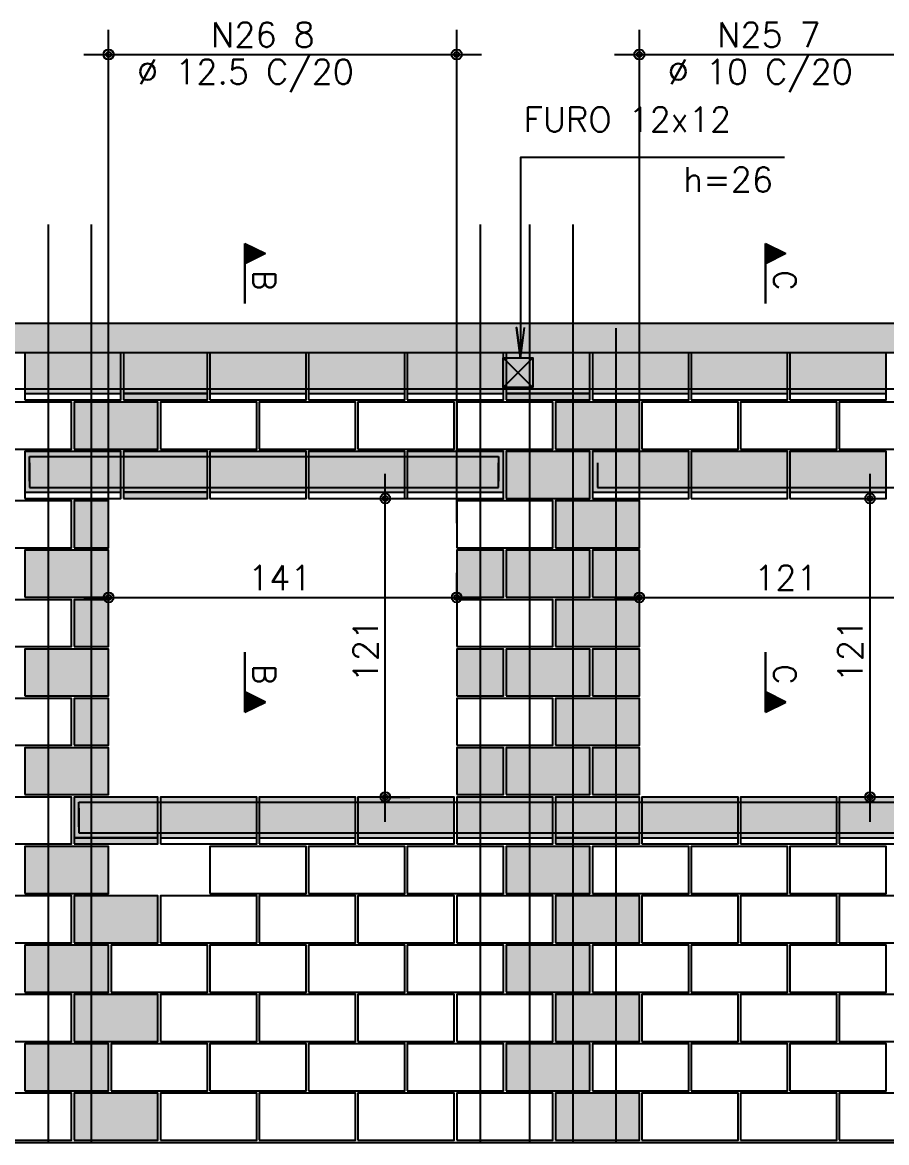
# Model space of a CAD drawing. Extents: x -1.9 to 86, y -1.6 to 60.9.
# Drawn here: x 14.32 to 21.32, y 27.73 to 36.81 of the extents above; entities that cross this region are included whole.
import ezdxf

# ---------------------------------------------------------------- set-up
doc = ezdxf.new("R2010")
doc.units = 0
doc.header["$MEASUREMENT"] = 0
for name, color, linetype in [('PENA_01', 1, 'CONTINUOUS'), ('PENA_02', 2, 'CONTINUOUS'), ('PENA_03', 3, 'CONTINUOUS'), ('PENA_05', 5, 'CONTINUOUS'), ('PENA_09', 254, 'CONTINUOUS'), ('PENA_11', 252, 'CONTINUOUS'), ('PENA_21', 100, 'CONTINUOUS'), ('PENA_23', 50, 'CONTINUOUS'), ('PENA_28', 135, 'CONTINUOUS')]:
    doc.layers.add(name, color=color, linetype=linetype)
doc.styles.get("Standard").update_dxf_attribs({"font": 'ROMANS.SHX'})

msp = doc.modelspace()

# ---------------------------------------------------------------- linework, layer by layer
at = {"layer": 'PENA_01', "linetype": 'Continuous'}
for p, q in [((15.01798, 32.753227), (15.01798, 36.75159)), ((17.83798, 32.753227), (17.83798, 36.75159)), ((19.31798, 32.943227), (19.31798, 36.75159)), ((14.81798, 36.55159), (18.03798, 36.55159)), ((19.11798, 36.55159), (21.93798, 36.55159)), ((18.215265, 34.093227), (18.455265, 33.853227)), ((18.455265, 34.093227), (18.215265, 33.853227)), ((14.33798, 33.803227), (15.11798, 33.803227)), ((15.13798, 33.803227), (15.81798, 33.803227)), ((15.83798, 33.803227), (16.61798, 33.803227)), ((16.63798, 33.803227), (17.41798, 33.803227)), ((17.43798, 33.803227), (18.21798, 33.803227)), ((18.23798, 33.803227), (18.91798, 33.803227)), ((18.93798, 33.803227), (19.71798, 33.803227)), ((19.73798, 33.803227), (20.51798, 33.803227)), ((20.53798, 33.803227), (21.31798, 33.803227)), ((17.259761, 30.333227), (17.259761, 33.153227)), ((21.187066, 30.333227), (21.187066, 33.153227)), ((14.33798, 33.003227), (15.11798, 33.003227)), ((15.13798, 33.003227), (15.81798, 33.003227)), ((15.83798, 33.003227), (16.61798, 33.003227)), ((16.63798, 33.003227), (17.41798, 33.003227)), ((17.43798, 33.003227), (18.21798, 33.003227)), ((18.93798, 33.003227), (19.71798, 33.003227)), ((19.73798, 33.003227), (20.51798, 33.003227)), ((20.53798, 33.003227), (21.31798, 33.003227)), ((17.22798, 32.953227), (17.459761, 32.953227)), ((15.01798, 32.143227), (15.01798, 32.350936)), ((17.83798, 32.143227), (17.83798, 32.350936)), ((19.31798, 32.143227), (19.31798, 32.350936)), ((14.81798, 32.150936), (18.03798, 32.150936)), ((19.11798, 32.150936), (21.93798, 32.150936)), ((17.294205, 30.533227), (17.459761, 30.533227)), ((14.73798, 30.203227), (15.41798, 30.203227)), ((15.43798, 30.203227), (16.21798, 30.203227)), ((16.23798, 30.203227), (17.01798, 30.203227)), ((17.03798, 30.203227), (17.81798, 30.203227)), ((17.83798, 30.203227), (18.61798, 30.203227)), ((18.63798, 30.203227), (19.31798, 30.203227)), ((19.33798, 30.203227), (20.11798, 30.203227)), ((20.13798, 30.203227), (20.91798, 30.203227)), ((20.93798, 30.203227), (21.71798, 30.203227))]:
    msp.add_line(p, q, dxfattribs=at)
msp.add_lwpolyline([(18.455265, 33.853227), (18.215265, 33.853227), (18.215265, 34.093227), (18.455265, 34.093227), (18.455265, 33.853227)], dxfattribs=at)
at = {"layer": 'PENA_02', "linetype": 'Continuous'}
msp.add_line((6.13798, 27.733227), (54.41798, 27.733227), dxfattribs=at)
for points in [[(6.13798, 27.733227), (6.13798, 34.373227), (54.41798, 34.373227), (54.41798, 34.133227), (53.73798, 34.133227), (53.73798, 32.953227), (47.13798, 32.953227), (47.13798, 34.133227), (45.51798, 34.133227), (45.51798, 32.953227), (38.71798, 32.953227), (38.71798, 34.133227), (6.73798, 34.133227), (6.73798, 27.733227), (6.13798, 27.733227)], [(14.33798, 33.753227), (15.11798, 33.753227), (15.11798, 34.133227), (14.33798, 34.133227), (14.33798, 33.753227)], [(15.13798, 33.753227), (15.81798, 33.753227), (15.81798, 34.133227), (15.13798, 34.133227), (15.13798, 33.753227)], [(15.83798, 33.753227), (16.61798, 33.753227), (16.61798, 34.133227), (15.83798, 34.133227), (15.83798, 33.753227)], [(16.63798, 33.753227), (17.41798, 33.753227), (17.41798, 34.133227), (16.63798, 34.133227), (16.63798, 33.753227)], [(17.43798, 33.753227), (18.21798, 33.753227), (18.21798, 34.133227), (17.43798, 34.133227), (17.43798, 33.753227)], [(18.23798, 33.753227), (18.91798, 33.753227), (18.91798, 34.133227), (18.23798, 34.133227), (18.23798, 33.753227)], [(18.93798, 33.753227), (19.71798, 33.753227), (19.71798, 34.133227), (18.93798, 34.133227), (18.93798, 33.753227)], [(19.73798, 33.753227), (20.51798, 33.753227), (20.51798, 34.133227), (19.73798, 34.133227), (19.73798, 33.753227)], [(20.53798, 33.753227), (21.31798, 33.753227), (21.31798, 34.133227), (20.53798, 34.133227), (20.53798, 33.753227)], [(13.93798, 33.353227), (14.71798, 33.353227), (14.71798, 33.733227), (13.93798, 33.733227), (13.93798, 33.353227)], [(14.73798, 33.353227), (15.41798, 33.353227), (15.41798, 33.733227), (14.73798, 33.733227), (14.73798, 33.353227)], [(15.43798, 33.353227), (16.21798, 33.353227), (16.21798, 33.733227), (15.43798, 33.733227), (15.43798, 33.353227)], [(16.23798, 33.353227), (17.01798, 33.353227), (17.01798, 33.733227), (16.23798, 33.733227), (16.23798, 33.353227)], [(17.03798, 33.353227), (17.81798, 33.353227), (17.81798, 33.733227), (17.03798, 33.733227), (17.03798, 33.353227)], [(17.83798, 33.353227), (18.61798, 33.353227), (18.61798, 33.733227), (17.83798, 33.733227), (17.83798, 33.353227)], [(18.63798, 33.353227), (19.31798, 33.353227), (19.31798, 33.733227), (18.63798, 33.733227), (18.63798, 33.353227)], [(19.33798, 33.353227), (20.11798, 33.353227), (20.11798, 33.733227), (19.33798, 33.733227), (19.33798, 33.353227)], [(20.13798, 33.353227), (20.91798, 33.353227), (20.91798, 33.733227), (20.13798, 33.733227), (20.13798, 33.353227)], [(20.93798, 33.353227), (21.71798, 33.353227), (21.71798, 33.733227), (20.93798, 33.733227), (20.93798, 33.353227)], [(14.33798, 32.953227), (15.11798, 32.953227), (15.11798, 33.333227), (14.33798, 33.333227), (14.33798, 32.953227)], [(15.13798, 32.953227), (15.81798, 32.953227), (15.81798, 33.333227), (15.13798, 33.333227), (15.13798, 32.953227)], [(15.83798, 32.953227), (16.61798, 32.953227), (16.61798, 33.333227), (15.83798, 33.333227), (15.83798, 32.953227)], [(16.63798, 32.953227), (17.41798, 32.953227), (17.41798, 33.333227), (16.63798, 33.333227), (16.63798, 32.953227)], [(17.43798, 32.953227), (18.21798, 32.953227), (18.21798, 33.333227), (17.43798, 33.333227), (17.43798, 32.953227)], [(18.23798, 32.953227), (18.91798, 32.953227), (18.91798, 33.333227), (18.23798, 33.333227), (18.23798, 32.953227)], [(18.93798, 32.953227), (19.71798, 32.953227), (19.71798, 33.333227), (18.93798, 33.333227), (18.93798, 32.953227)], [(19.73798, 32.953227), (20.51798, 32.953227), (20.51798, 33.333227), (19.73798, 33.333227), (19.73798, 32.953227)], [(20.53798, 32.953227), (21.31798, 32.953227), (21.31798, 33.333227), (20.53798, 33.333227), (20.53798, 32.953227)], [(13.93798, 32.553227), (14.71798, 32.553227), (14.71798, 32.933227), (13.93798, 32.933227), (13.93798, 32.553227)], [(14.73798, 32.553227), (15.01798, 32.553227), (15.01798, 32.933227), (14.73798, 32.933227), (14.73798, 32.553227)], [(17.83798, 32.553227), (18.61798, 32.553227), (18.61798, 32.933227), (17.83798, 32.933227), (17.83798, 32.553227)], [(18.63798, 32.553227), (19.31798, 32.553227), (19.31798, 32.933227), (18.63798, 32.933227), (18.63798, 32.553227)], [(14.33798, 32.153227), (15.01798, 32.153227), (15.01798, 32.533227), (14.33798, 32.533227), (14.33798, 32.153227)], [(14.33798, 32.153227), (15.01798, 32.153227), (15.01798, 32.533227), (14.33798, 32.533227), (14.33798, 32.153227)], [(14.33798, 32.153227), (15.01798, 32.153227), (15.01798, 32.533227), (14.33798, 32.533227), (14.33798, 32.153227)], [(17.83798, 32.153227), (18.21798, 32.153227), (18.21798, 32.533227), (17.83798, 32.533227), (17.83798, 32.153227)], [(18.23798, 32.153227), (18.91798, 32.153227), (18.91798, 32.533227), (18.23798, 32.533227), (18.23798, 32.153227)], [(18.93798, 32.153227), (19.31798, 32.153227), (19.31798, 32.533227), (18.93798, 32.533227), (18.93798, 32.153227)], [(13.93798, 31.753227), (14.71798, 31.753227), (14.71798, 32.133227), (13.93798, 32.133227), (13.93798, 31.753227)], [(14.73798, 31.753227), (15.01798, 31.753227), (15.01798, 32.133227), (14.73798, 32.133227), (14.73798, 31.753227)], [(17.83798, 31.753227), (18.61798, 31.753227), (18.61798, 32.133227), (17.83798, 32.133227), (17.83798, 31.753227)], [(18.63798, 31.753227), (19.31798, 31.753227), (19.31798, 32.133227), (18.63798, 32.133227), (18.63798, 31.753227)], [(14.33798, 31.353227), (15.01798, 31.353227), (15.01798, 31.733227), (14.33798, 31.733227), (14.33798, 31.353227)], [(14.33798, 31.353227), (15.01798, 31.353227), (15.01798, 31.733227), (14.33798, 31.733227), (14.33798, 31.353227)], [(14.33798, 31.353227), (15.01798, 31.353227), (15.01798, 31.733227), (14.33798, 31.733227), (14.33798, 31.353227)], [(17.83798, 31.353227), (18.21798, 31.353227), (18.21798, 31.733227), (17.83798, 31.733227), (17.83798, 31.353227)], [(18.23798, 31.353227), (18.91798, 31.353227), (18.91798, 31.733227), (18.23798, 31.733227), (18.23798, 31.353227)], [(18.93798, 31.353227), (19.31798, 31.353227), (19.31798, 31.733227), (18.93798, 31.733227), (18.93798, 31.353227)], [(13.93798, 30.953227), (14.71798, 30.953227), (14.71798, 31.333227), (13.93798, 31.333227), (13.93798, 30.953227)], [(14.73798, 30.953227), (15.01798, 30.953227), (15.01798, 31.333227), (14.73798, 31.333227), (14.73798, 30.953227)], [(17.83798, 30.953227), (18.61798, 30.953227), (18.61798, 31.333227), (17.83798, 31.333227), (17.83798, 30.953227)], [(18.63798, 30.953227), (19.31798, 30.953227), (19.31798, 31.333227), (18.63798, 31.333227), (18.63798, 30.953227)], [(14.33798, 30.553227), (15.01798, 30.553227), (15.01798, 30.933227), (14.33798, 30.933227), (14.33798, 30.553227)], [(14.33798, 30.553227), (15.01798, 30.553227), (15.01798, 30.933227), (14.33798, 30.933227), (14.33798, 30.553227)], [(14.33798, 30.553227), (15.01798, 30.553227), (15.01798, 30.933227), (14.33798, 30.933227), (14.33798, 30.553227)], [(17.83798, 30.553227), (18.21798, 30.553227), (18.21798, 30.933227), (17.83798, 30.933227), (17.83798, 30.553227)], [(18.23798, 30.553227), (18.91798, 30.553227), (18.91798, 30.933227), (18.23798, 30.933227), (18.23798, 30.553227)], [(18.93798, 30.553227), (19.31798, 30.553227), (19.31798, 30.933227), (18.93798, 30.933227), (18.93798, 30.553227)], [(13.93798, 30.153227), (14.71798, 30.153227), (14.71798, 30.533227), (13.93798, 30.533227), (13.93798, 30.153227)], [(14.73798, 30.153227), (15.41798, 30.153227), (15.41798, 30.533227), (14.73798, 30.533227), (14.73798, 30.153227)], [(15.43798, 30.153227), (16.21798, 30.153227), (16.21798, 30.533227), (15.43798, 30.533227), (15.43798, 30.153227)], [(16.23798, 30.153227), (17.01798, 30.153227), (17.01798, 30.533227), (16.23798, 30.533227), (16.23798, 30.153227)], [(17.03798, 30.153227), (17.81798, 30.153227), (17.81798, 30.533227), (17.03798, 30.533227), (17.03798, 30.153227)], [(17.83798, 30.153227), (18.61798, 30.153227), (18.61798, 30.533227), (17.83798, 30.533227), (17.83798, 30.153227)], [(18.63798, 30.153227), (19.31798, 30.153227), (19.31798, 30.533227), (18.63798, 30.533227), (18.63798, 30.153227)], [(19.33798, 30.153227), (20.11798, 30.153227), (20.11798, 30.533227), (19.33798, 30.533227), (19.33798, 30.153227)], [(20.13798, 30.153227), (20.91798, 30.153227), (20.91798, 30.533227), (20.13798, 30.533227), (20.13798, 30.153227)], [(20.93798, 30.153227), (21.71798, 30.153227), (21.71798, 30.533227), (20.93798, 30.533227), (20.93798, 30.153227)], [(14.33798, 29.753227), (15.01798, 29.753227), (15.01798, 30.133227), (14.33798, 30.133227), (14.33798, 29.753227)], [(15.83798, 29.753227), (16.61798, 29.753227), (16.61798, 30.133227), (15.83798, 30.133227), (15.83798, 29.753227)], [(16.63798, 29.753227), (17.41798, 29.753227), (17.41798, 30.133227), (16.63798, 30.133227), (16.63798, 29.753227)], [(17.43798, 29.753227), (18.21798, 29.753227), (18.21798, 30.133227), (17.43798, 30.133227), (17.43798, 29.753227)], [(18.23798, 29.753227), (18.91798, 29.753227), (18.91798, 30.133227), (18.23798, 30.133227), (18.23798, 29.753227)], [(18.93798, 29.753227), (19.71798, 29.753227), (19.71798, 30.133227), (18.93798, 30.133227), (18.93798, 29.753227)], [(19.73798, 29.753227), (20.51798, 29.753227), (20.51798, 30.133227), (19.73798, 30.133227), (19.73798, 29.753227)], [(20.53798, 29.753227), (21.31798, 29.753227), (21.31798, 30.133227), (20.53798, 30.133227), (20.53798, 29.753227)], [(13.93798, 29.353227), (14.71798, 29.353227), (14.71798, 29.733227), (13.93798, 29.733227), (13.93798, 29.353227)], [(14.73798, 29.353227), (15.41798, 29.353227), (15.41798, 29.733227), (14.73798, 29.733227), (14.73798, 29.353227)], [(15.43798, 29.353227), (16.21798, 29.353227), (16.21798, 29.733227), (15.43798, 29.733227), (15.43798, 29.353227)], [(16.23798, 29.353227), (17.01798, 29.353227), (17.01798, 29.733227), (16.23798, 29.733227), (16.23798, 29.353227)], [(17.03798, 29.353227), (17.81798, 29.353227), (17.81798, 29.733227), (17.03798, 29.733227), (17.03798, 29.353227)], [(17.83798, 29.353227), (18.61798, 29.353227), (18.61798, 29.733227), (17.83798, 29.733227), (17.83798, 29.353227)], [(18.63798, 29.353227), (19.31798, 29.353227), (19.31798, 29.733227), (18.63798, 29.733227), (18.63798, 29.353227)], [(19.33798, 29.353227), (20.11798, 29.353227), (20.11798, 29.733227), (19.33798, 29.733227), (19.33798, 29.353227)], [(20.13798, 29.353227), (20.91798, 29.353227), (20.91798, 29.733227), (20.13798, 29.733227), (20.13798, 29.353227)], [(20.93798, 29.353227), (21.71798, 29.353227), (21.71798, 29.733227), (20.93798, 29.733227), (20.93798, 29.353227)], [(14.33798, 28.953227), (15.01798, 28.953227), (15.01798, 29.333227), (14.33798, 29.333227), (14.33798, 28.953227)], [(15.03798, 28.953227), (15.81798, 28.953227), (15.81798, 29.333227), (15.03798, 29.333227), (15.03798, 28.953227)], [(15.83798, 28.953227), (16.61798, 28.953227), (16.61798, 29.333227), (15.83798, 29.333227), (15.83798, 28.953227)], [(16.63798, 28.953227), (17.41798, 28.953227), (17.41798, 29.333227), (16.63798, 29.333227), (16.63798, 28.953227)], [(17.43798, 28.953227), (18.21798, 28.953227), (18.21798, 29.333227), (17.43798, 29.333227), (17.43798, 28.953227)], [(18.23798, 28.953227), (18.91798, 28.953227), (18.91798, 29.333227), (18.23798, 29.333227), (18.23798, 28.953227)], [(18.93798, 28.953227), (19.71798, 28.953227), (19.71798, 29.333227), (18.93798, 29.333227), (18.93798, 28.953227)], [(19.73798, 28.953227), (20.51798, 28.953227), (20.51798, 29.333227), (19.73798, 29.333227), (19.73798, 28.953227)], [(20.53798, 28.953227), (21.31798, 28.953227), (21.31798, 29.333227), (20.53798, 29.333227), (20.53798, 28.953227)], [(13.93798, 28.553227), (14.71798, 28.553227), (14.71798, 28.933227), (13.93798, 28.933227), (13.93798, 28.553227)], [(14.73798, 28.553227), (15.41798, 28.553227), (15.41798, 28.933227), (14.73798, 28.933227), (14.73798, 28.553227)], [(15.43798, 28.553227), (16.21798, 28.553227), (16.21798, 28.933227), (15.43798, 28.933227), (15.43798, 28.553227)], [(16.23798, 28.553227), (17.01798, 28.553227), (17.01798, 28.933227), (16.23798, 28.933227), (16.23798, 28.553227)], [(17.03798, 28.553227), (17.81798, 28.553227), (17.81798, 28.933227), (17.03798, 28.933227), (17.03798, 28.553227)], [(17.83798, 28.553227), (18.61798, 28.553227), (18.61798, 28.933227), (17.83798, 28.933227), (17.83798, 28.553227)], [(18.63798, 28.553227), (19.31798, 28.553227), (19.31798, 28.933227), (18.63798, 28.933227), (18.63798, 28.553227)], [(19.33798, 28.553227), (20.11798, 28.553227), (20.11798, 28.933227), (19.33798, 28.933227), (19.33798, 28.553227)], [(20.13798, 28.553227), (20.91798, 28.553227), (20.91798, 28.933227), (20.13798, 28.933227), (20.13798, 28.553227)], [(20.93798, 28.553227), (21.71798, 28.553227), (21.71798, 28.933227), (20.93798, 28.933227), (20.93798, 28.553227)], [(14.33798, 28.153227), (15.01798, 28.153227), (15.01798, 28.533227), (14.33798, 28.533227), (14.33798, 28.153227)], [(15.03798, 28.153227), (15.81798, 28.153227), (15.81798, 28.533227), (15.03798, 28.533227), (15.03798, 28.153227)], [(15.83798, 28.153227), (16.61798, 28.153227), (16.61798, 28.533227), (15.83798, 28.533227), (15.83798, 28.153227)], [(16.63798, 28.153227), (17.41798, 28.153227), (17.41798, 28.533227), (16.63798, 28.533227), (16.63798, 28.153227)], [(17.43798, 28.153227), (18.21798, 28.153227), (18.21798, 28.533227), (17.43798, 28.533227), (17.43798, 28.153227)], [(18.23798, 28.153227), (18.91798, 28.153227), (18.91798, 28.533227), (18.23798, 28.533227), (18.23798, 28.153227)], [(18.93798, 28.153227), (19.71798, 28.153227), (19.71798, 28.533227), (18.93798, 28.533227), (18.93798, 28.153227)], [(19.73798, 28.153227), (20.51798, 28.153227), (20.51798, 28.533227), (19.73798, 28.533227), (19.73798, 28.153227)], [(20.53798, 28.153227), (21.31798, 28.153227), (21.31798, 28.533227), (20.53798, 28.533227), (20.53798, 28.153227)], [(13.93798, 27.753227), (14.71798, 27.753227), (14.71798, 28.133227), (13.93798, 28.133227), (13.93798, 27.753227)], [(14.73798, 27.753227), (15.41798, 27.753227), (15.41798, 28.133227), (14.73798, 28.133227), (14.73798, 27.753227)], [(15.43798, 27.753227), (16.21798, 27.753227), (16.21798, 28.133227), (15.43798, 28.133227), (15.43798, 27.753227)], [(16.23798, 27.753227), (17.01798, 27.753227), (17.01798, 28.133227), (16.23798, 28.133227), (16.23798, 27.753227)], [(17.03798, 27.753227), (17.81798, 27.753227), (17.81798, 28.133227), (17.03798, 28.133227), (17.03798, 27.753227)], [(17.83798, 27.753227), (18.61798, 27.753227), (18.61798, 28.133227), (17.83798, 28.133227), (17.83798, 27.753227)], [(18.63798, 27.753227), (19.31798, 27.753227), (19.31798, 28.133227), (18.63798, 28.133227), (18.63798, 27.753227)], [(19.33798, 27.753227), (20.11798, 27.753227), (20.11798, 28.133227), (19.33798, 28.133227), (19.33798, 27.753227)], [(20.13798, 27.753227), (20.91798, 27.753227), (20.91798, 28.133227), (20.13798, 28.133227), (20.13798, 27.753227)], [(20.93798, 27.753227), (21.71798, 27.753227), (21.71798, 28.133227), (20.93798, 28.133227), (20.93798, 27.753227)]]:
    msp.add_lwpolyline(points, dxfattribs=at)
for centre, radius in [((15.01798, 36.55159), 0.041625), ((17.83798, 36.55159), 0.041625), ((19.31798, 36.55159), 0.041625), ((15.01798, 36.55159), 0.02075), ((17.83798, 36.55159), 0.02075), ((19.31798, 36.55159), 0.02075), ((17.259761, 32.953227), 0.04), ((17.259761, 32.953227), 0.02), ((21.187066, 32.953227), 0.04), ((21.187066, 32.953227), 0.02), ((15.01798, 32.150936), 0.04), ((15.01798, 32.150936), 0.02), ((17.83798, 32.150936), 0.04), ((17.83798, 32.150936), 0.02), ((19.31798, 32.150936), 0.04), ((19.31798, 32.150936), 0.02), ((17.259761, 30.533227), 0.04), ((17.259761, 30.533227), 0.02), ((21.187066, 30.533227), 0.04), ((21.187066, 30.533227), 0.02)]:
    msp.add_circle(centre, radius, dxfattribs=at)
at = {"layer": 'PENA_03', "linetype": 'Continuous'}
for p, q in [((16.121889, 34.534549), (16.121889, 35.020931)), ((16.121889, 35.020931), (16.287822, 34.937965)), ((16.122584, 35.019803), (16.286261, 34.937965)), ((16.122585, 35.019803), (16.122585, 34.856126)), ((16.134653, 35.014549), (16.134653, 34.86138)), ((16.147417, 35.008167), (16.147417, 34.867762)), ((16.160181, 35.001785), (16.160181, 34.874144)), ((16.172945, 34.995403), (16.172945, 34.880526)), ((16.185709, 34.989021), (16.185709, 34.886908)), ((16.198473, 34.982639), (16.198473, 34.89329)), ((16.211237, 34.976257), (16.211237, 34.899672)), ((16.224001, 34.969875), (16.224001, 34.906054)), ((16.236765, 34.963493), (16.236765, 34.912436)), ((16.249529, 34.957111), (16.249529, 34.918818)), ((20.339357, 34.534549), (20.339357, 35.020931)), ((20.339357, 35.020931), (20.50529, 34.937965)), ((20.340052, 35.019803), (20.503729, 34.937965)), ((20.340053, 35.019803), (20.340053, 34.856126)), ((20.352121, 35.014549), (20.352121, 34.86138)), ((20.364885, 35.008167), (20.364885, 34.867762)), ((20.377649, 35.001785), (20.377649, 34.874144)), ((20.390413, 34.995403), (20.390413, 34.880526)), ((20.403177, 34.989021), (20.403177, 34.886908)), ((20.415941, 34.982639), (20.415941, 34.89329)), ((20.428705, 34.976257), (20.428705, 34.899672)), ((20.441469, 34.969875), (20.441469, 34.906054)), ((20.454233, 34.963493), (20.454233, 34.912436)), ((20.466997, 34.957111), (20.466997, 34.918818)), ((16.287822, 34.937965), (16.122584, 34.855346)), ((16.286261, 34.937965), (16.122585, 34.856126)), ((16.262294, 34.950729), (16.262294, 34.9252)), ((16.275058, 34.944347), (16.275058, 34.931583)), ((20.50529, 34.937965), (20.340052, 34.855346)), ((20.503729, 34.937965), (20.340053, 34.856126)), ((20.479762, 34.950729), (20.479762, 34.9252)), ((20.492526, 34.944347), (20.492526, 34.931583)), ((16.122585, 34.855346), (16.122585, 34.534549)), ((20.340053, 34.855346), (20.340053, 34.534549)), ((17.02798, 32.953227), (17.02798, 32.953227)), ((21.124364, 32.953227), (21.124364, 32.953227)), ((19.31798, 32.743227), (19.31798, 32.743227)), ((15.01798, 32.553227), (15.01798, 32.553227)), ((17.83798, 32.553227), (17.83798, 32.553227)), ((15.01798, 31.943227), (15.01798, 31.943227)), ((17.83798, 31.943227), (17.83798, 31.943227)), ((19.31798, 31.943227), (19.31798, 31.943227)), ((16.121889, 31.706635), (16.121889, 31.220253)), ((16.122585, 31.385838), (16.122585, 31.706635)), ((20.339357, 31.706635), (20.339357, 31.220253)), ((20.340053, 31.385838), (20.340053, 31.706635)), ((16.287822, 31.303219), (16.122584, 31.385838)), ((16.122585, 31.221381), (16.122585, 31.385058)), ((16.286261, 31.303219), (16.122585, 31.385058)), ((16.134653, 31.226635), (16.134653, 31.379804)), ((16.147417, 31.233017), (16.147417, 31.373422)), ((16.160181, 31.239399), (16.160181, 31.36704)), ((16.172945, 31.245781), (16.172945, 31.360658)), ((16.185709, 31.252163), (16.185709, 31.354276)), ((16.198473, 31.258545), (16.198473, 31.347894)), ((16.211237, 31.264927), (16.211237, 31.341512)), ((16.224001, 31.271309), (16.224001, 31.33513)), ((16.236765, 31.277691), (16.236765, 31.328748)), ((16.249529, 31.284073), (16.249529, 31.322366)), ((20.50529, 31.303219), (20.340052, 31.385838)), ((20.340053, 31.221381), (20.340053, 31.385058)), ((20.503729, 31.303219), (20.340053, 31.385058)), ((20.352121, 31.226635), (20.352121, 31.379804)), ((20.364885, 31.233017), (20.364885, 31.373422)), ((20.377649, 31.239399), (20.377649, 31.36704)), ((20.390413, 31.245781), (20.390413, 31.360658)), ((20.403177, 31.252163), (20.403177, 31.354276)), ((20.415941, 31.258545), (20.415941, 31.347894)), ((20.428705, 31.264927), (20.428705, 31.341512)), ((20.441469, 31.271309), (20.441469, 31.33513)), ((20.454233, 31.277691), (20.454233, 31.328748)), ((20.466997, 31.284073), (20.466997, 31.322366)), ((16.121889, 31.220253), (16.287822, 31.303219)), ((16.122584, 31.221381), (16.286261, 31.303219)), ((16.262294, 31.290455), (16.262294, 31.315984)), ((16.275058, 31.296837), (16.275058, 31.309601)), ((20.339357, 31.220253), (20.50529, 31.303219)), ((20.340052, 31.221381), (20.503729, 31.303219)), ((20.479762, 31.290455), (20.479762, 31.315984)), ((20.492526, 31.296837), (20.492526, 31.309601)), ((17.094205, 30.533227), (17.094205, 30.533227)), ((21.124298, 30.533227), (21.124298, 30.533227))]:
    msp.add_line(p, q, dxfattribs=at)
msp.add_lwpolyline([(20.495315, 35.718038), (18.35535, 35.718038), (18.35535, 34.091425), (18.322718, 34.339286), (18.35535, 34.091425), (18.387981, 34.339286)], dxfattribs=at)
at = {"layer": 'PENA_05', "linetype": 'Continuous'}
for p, q in [((6.53798, 33.843227), (23.22798, 33.843227)), ((14.37798, 33.093227), (14.37798, 33.293227)), ((14.37798, 33.293227), (18.17798, 33.293227)), ((14.37798, 33.243227), (14.37798, 33.043227)), ((18.17798, 33.293227), (18.17798, 33.093227)), ((18.17798, 33.043227), (18.17798, 33.243227)), ((18.97798, 33.243227), (18.97798, 33.043227)), ((14.37798, 33.043227), (18.17798, 33.043227)), ((18.97798, 33.043227), (22.07798, 33.043227)), ((14.77798, 30.293227), (14.77798, 30.493227)), ((14.77798, 30.493227), (22.37798, 30.493227)), ((14.77798, 30.443227), (14.77798, 30.243227)), ((14.77798, 30.243227), (22.37798, 30.243227))]:
    msp.add_line(p, q, dxfattribs=at)
for points in [[(14.52798, 35.173227), (14.52798, 27.733227)], [(14.87798, 35.173227), (14.87798, 27.733227)], [(18.02798, 35.173227), (18.02798, 27.733227)], [(18.42798, 35.173227), (18.42798, 27.733227)], [(18.77798, 35.173227), (18.77798, 27.733227)], [(19.12798, 34.333227), (19.12798, 27.733227)]]:
    msp.add_lwpolyline(points, dxfattribs=at)
at = {"layer": 'PENA_09', "linetype": 'Continuous'}
for points in [[(14.33798, 33.803227), (15.11798, 33.803227), (15.11798, 34.133227), (14.33798, 34.133227), (14.33798, 33.803227)], [(15.13798, 33.803227), (15.81798, 33.803227), (15.81798, 34.133227), (15.13798, 34.133227), (15.13798, 33.803227)], [(15.83798, 33.803227), (16.61798, 33.803227), (16.61798, 34.133227), (15.83798, 34.133227), (15.83798, 33.803227)], [(16.63798, 33.803227), (17.41798, 33.803227), (17.41798, 34.133227), (16.63798, 34.133227), (16.63798, 33.803227)], [(17.43798, 33.803227), (18.21798, 33.803227), (18.21798, 34.133227), (17.43798, 34.133227), (17.43798, 33.803227)], [(18.23798, 33.803227), (18.91798, 33.803227), (18.91798, 34.133227), (18.23798, 34.133227), (18.23798, 33.803227)], [(18.93798, 33.803227), (19.71798, 33.803227), (19.71798, 34.133227), (18.93798, 34.133227), (18.93798, 33.803227)], [(19.73798, 33.803227), (20.51798, 33.803227), (20.51798, 34.133227), (19.73798, 34.133227), (19.73798, 33.803227)], [(20.53798, 33.803227), (21.31798, 33.803227), (21.31798, 34.133227), (20.53798, 34.133227), (20.53798, 33.803227)], [(14.33798, 33.003227), (15.11798, 33.003227), (15.11798, 33.333227), (14.33798, 33.333227), (14.33798, 33.003227)], [(15.13798, 33.003227), (15.81798, 33.003227), (15.81798, 33.333227), (15.13798, 33.333227), (15.13798, 33.003227)], [(15.83798, 33.003227), (16.61798, 33.003227), (16.61798, 33.333227), (15.83798, 33.333227), (15.83798, 33.003227)], [(16.63798, 33.003227), (17.41798, 33.003227), (17.41798, 33.333227), (16.63798, 33.333227), (16.63798, 33.003227)], [(17.43798, 33.003227), (18.21798, 33.003227), (18.21798, 33.333227), (17.43798, 33.333227), (17.43798, 33.003227)], [(18.93798, 33.003227), (19.71798, 33.003227), (19.71798, 33.333227), (18.93798, 33.333227), (18.93798, 33.003227)], [(19.73798, 33.003227), (20.51798, 33.003227), (20.51798, 33.333227), (19.73798, 33.333227), (19.73798, 33.003227)], [(20.53798, 33.003227), (21.31798, 33.003227), (21.31798, 33.333227), (20.53798, 33.333227), (20.53798, 33.003227)], [(14.73798, 30.203227), (15.41798, 30.203227), (15.41798, 30.533227), (14.73798, 30.533227), (14.73798, 30.203227)], [(15.43798, 30.203227), (16.21798, 30.203227), (16.21798, 30.533227), (15.43798, 30.533227), (15.43798, 30.203227)], [(16.23798, 30.203227), (17.01798, 30.203227), (17.01798, 30.533227), (16.23798, 30.533227), (16.23798, 30.203227)], [(17.03798, 30.203227), (17.81798, 30.203227), (17.81798, 30.533227), (17.03798, 30.533227), (17.03798, 30.203227)], [(17.83798, 30.203227), (18.61798, 30.203227), (18.61798, 30.533227), (17.83798, 30.533227), (17.83798, 30.203227)], [(18.63798, 30.203227), (19.31798, 30.203227), (19.31798, 30.533227), (18.63798, 30.533227), (18.63798, 30.203227)], [(19.33798, 30.203227), (20.11798, 30.203227), (20.11798, 30.533227), (19.33798, 30.533227), (19.33798, 30.203227)], [(20.13798, 30.203227), (20.91798, 30.203227), (20.91798, 30.533227), (20.13798, 30.533227), (20.13798, 30.203227)], [(20.93798, 30.203227), (21.71798, 30.203227), (21.71798, 30.533227), (20.93798, 30.533227), (20.93798, 30.203227)]]:
    msp.add_lwpolyline(points, dxfattribs=at)
for points in [[(14.33798, 33.803227), (15.11798, 33.803227), (15.11798, 34.133227)], [(14.33798, 33.803227), (15.11798, 34.133227), (14.33798, 34.133227)], [(14.33798, 33.803227), (14.33798, 34.133227), (14.33798, 33.803227)], [(15.13798, 33.803227), (15.81798, 33.803227), (15.81798, 34.133227)], [(15.13798, 33.803227), (15.81798, 34.133227), (15.13798, 34.133227)], [(15.13798, 33.803227), (15.13798, 34.133227), (15.13798, 33.803227)], [(15.83798, 33.803227), (16.61798, 33.803227), (16.61798, 34.133227)], [(15.83798, 33.803227), (16.61798, 34.133227), (15.83798, 34.133227)], [(15.83798, 33.803227), (15.83798, 34.133227), (15.83798, 33.803227)], [(16.63798, 33.803227), (17.41798, 33.803227), (17.41798, 34.133227)], [(16.63798, 33.803227), (17.41798, 34.133227), (16.63798, 34.133227)], [(16.63798, 33.803227), (16.63798, 34.133227), (16.63798, 33.803227)], [(17.43798, 33.803227), (18.21798, 33.803227), (18.21798, 34.133227)], [(17.43798, 33.803227), (18.21798, 34.133227), (17.43798, 34.133227)], [(17.43798, 33.803227), (17.43798, 34.133227), (17.43798, 33.803227)], [(18.23798, 33.803227), (18.91798, 33.803227), (18.91798, 34.133227)], [(18.23798, 33.803227), (18.91798, 34.133227), (18.23798, 34.133227)], [(18.23798, 33.803227), (18.23798, 34.133227), (18.23798, 33.803227)], [(18.93798, 33.803227), (19.71798, 33.803227), (19.71798, 34.133227)], [(18.93798, 33.803227), (19.71798, 34.133227), (18.93798, 34.133227)], [(18.93798, 33.803227), (18.93798, 34.133227), (18.93798, 33.803227)], [(19.73798, 33.803227), (20.51798, 33.803227), (20.51798, 34.133227)], [(19.73798, 33.803227), (20.51798, 34.133227), (19.73798, 34.133227)], [(19.73798, 33.803227), (19.73798, 34.133227), (19.73798, 33.803227)], [(20.53798, 33.803227), (21.31798, 33.803227), (21.31798, 34.133227)], [(20.53798, 33.803227), (21.31798, 34.133227), (20.53798, 34.133227)], [(20.53798, 33.803227), (20.53798, 34.133227), (20.53798, 33.803227)], [(14.33798, 33.003227), (15.11798, 33.003227), (15.11798, 33.333227)], [(14.33798, 33.003227), (15.11798, 33.333227), (14.33798, 33.333227)], [(14.33798, 33.003227), (14.33798, 33.333227), (14.33798, 33.003227)], [(15.13798, 33.003227), (15.81798, 33.003227), (15.81798, 33.333227)], [(15.13798, 33.003227), (15.81798, 33.333227), (15.13798, 33.333227)], [(15.13798, 33.003227), (15.13798, 33.333227), (15.13798, 33.003227)], [(15.83798, 33.003227), (16.61798, 33.003227), (16.61798, 33.333227)], [(15.83798, 33.003227), (16.61798, 33.333227), (15.83798, 33.333227)], [(15.83798, 33.003227), (15.83798, 33.333227), (15.83798, 33.003227)], [(16.63798, 33.003227), (17.41798, 33.003227), (17.41798, 33.333227)], [(16.63798, 33.003227), (17.41798, 33.333227), (16.63798, 33.333227)], [(16.63798, 33.003227), (16.63798, 33.333227), (16.63798, 33.003227)], [(17.43798, 33.003227), (18.21798, 33.003227), (18.21798, 33.333227)], [(17.43798, 33.003227), (18.21798, 33.333227), (17.43798, 33.333227)], [(17.43798, 33.003227), (17.43798, 33.333227), (17.43798, 33.003227)], [(18.93798, 33.003227), (19.71798, 33.003227), (19.71798, 33.333227)], [(18.93798, 33.003227), (19.71798, 33.333227), (18.93798, 33.333227)], [(18.93798, 33.003227), (18.93798, 33.333227), (18.93798, 33.003227)], [(19.73798, 33.003227), (20.51798, 33.003227), (20.51798, 33.333227)], [(19.73798, 33.003227), (20.51798, 33.333227), (19.73798, 33.333227)], [(19.73798, 33.003227), (19.73798, 33.333227), (19.73798, 33.003227)], [(20.53798, 33.003227), (21.31798, 33.003227), (21.31798, 33.333227)], [(20.53798, 33.003227), (21.31798, 33.333227), (20.53798, 33.333227)], [(20.53798, 33.003227), (20.53798, 33.333227), (20.53798, 33.003227)], [(14.73798, 30.203227), (15.41798, 30.203227), (15.41798, 30.533227)], [(14.73798, 30.203227), (15.41798, 30.533227), (14.73798, 30.533227)], [(14.73798, 30.203227), (14.73798, 30.533227), (14.73798, 30.203227)], [(15.43798, 30.203227), (16.21798, 30.203227), (16.21798, 30.533227)], [(15.43798, 30.203227), (16.21798, 30.533227), (15.43798, 30.533227)], [(15.43798, 30.203227), (15.43798, 30.533227), (15.43798, 30.203227)], [(16.23798, 30.203227), (17.01798, 30.203227), (17.01798, 30.533227)], [(16.23798, 30.203227), (17.01798, 30.533227), (16.23798, 30.533227)], [(16.23798, 30.203227), (16.23798, 30.533227), (16.23798, 30.203227)], [(17.03798, 30.203227), (17.81798, 30.203227), (17.81798, 30.533227)], [(17.03798, 30.203227), (17.81798, 30.533227), (17.03798, 30.533227)], [(17.03798, 30.203227), (17.03798, 30.533227), (17.03798, 30.203227)], [(17.83798, 30.203227), (18.61798, 30.203227), (18.61798, 30.533227)], [(17.83798, 30.203227), (18.61798, 30.533227), (17.83798, 30.533227)], [(17.83798, 30.203227), (17.83798, 30.533227), (17.83798, 30.203227)], [(18.63798, 30.203227), (19.31798, 30.203227), (19.31798, 30.533227)], [(18.63798, 30.203227), (19.31798, 30.533227), (18.63798, 30.533227)], [(18.63798, 30.203227), (18.63798, 30.533227), (18.63798, 30.203227)], [(19.33798, 30.203227), (20.11798, 30.203227), (20.11798, 30.533227)], [(19.33798, 30.203227), (20.11798, 30.533227), (19.33798, 30.533227)], [(19.33798, 30.203227), (19.33798, 30.533227), (19.33798, 30.203227)], [(20.13798, 30.203227), (20.91798, 30.203227), (20.91798, 30.533227)], [(20.13798, 30.203227), (20.91798, 30.533227), (20.13798, 30.533227)], [(20.13798, 30.203227), (20.13798, 30.533227), (20.13798, 30.203227)], [(20.93798, 30.203227), (21.71798, 30.203227), (21.71798, 30.533227)], [(20.93798, 30.203227), (21.71798, 30.533227), (20.93798, 30.533227)], [(20.93798, 30.203227), (20.93798, 30.533227), (20.93798, 30.203227)]]:
    msp.add_solid(points, dxfattribs=at)
at = {"layer": 'PENA_11', "linetype": 'Continuous'}
for points in [[(54.41798, 34.373227), (6.73798, 34.133227), (6.13798, 34.373227)], [(38.71798, 34.133227), (6.73798, 34.133227), (54.41798, 34.373227)]]:
    msp.add_solid(points, dxfattribs=at)
at = {"layer": 'PENA_21', "linetype": 'Continuous'}
for points in [[(15.13798, 33.753227), (15.81798, 33.753227), (15.81798, 33.803227), (15.13798, 33.803227), (15.13798, 33.753227)], [(18.23798, 33.753227), (18.91798, 33.753227), (18.91798, 33.803227), (18.23798, 33.803227), (18.23798, 33.753227)], [(14.73798, 33.353227), (15.41798, 33.353227), (15.41798, 33.733227), (14.73798, 33.733227), (14.73798, 33.353227)], [(18.63798, 33.353227), (19.31798, 33.353227), (19.31798, 33.733227), (18.63798, 33.733227), (18.63798, 33.353227)], [(18.23798, 32.953227), (18.91798, 32.953227), (18.91798, 33.333227), (18.23798, 33.333227), (18.23798, 32.953227)], [(15.13798, 32.953227), (15.81798, 32.953227), (15.81798, 33.003227), (15.13798, 33.003227), (15.13798, 32.953227)], [(18.63798, 32.553227), (19.31798, 32.553227), (19.31798, 32.933227), (18.63798, 32.933227), (18.63798, 32.553227)], [(14.33798, 32.153227), (15.01798, 32.153227), (15.01798, 32.533227), (14.33798, 32.533227), (14.33798, 32.153227)], [(14.33798, 32.153227), (15.01798, 32.153227), (15.01798, 32.533227), (14.33798, 32.533227), (14.33798, 32.153227)], [(14.33798, 32.153227), (15.01798, 32.153227), (15.01798, 32.533227), (14.33798, 32.533227), (14.33798, 32.153227)], [(18.23798, 32.153227), (18.91798, 32.153227), (18.91798, 32.533227), (18.23798, 32.533227), (18.23798, 32.153227)], [(18.63798, 31.753227), (19.31798, 31.753227), (19.31798, 32.133227), (18.63798, 32.133227), (18.63798, 31.753227)], [(14.33798, 31.353227), (15.01798, 31.353227), (15.01798, 31.733227), (14.33798, 31.733227), (14.33798, 31.353227)], [(14.33798, 31.353227), (15.01798, 31.353227), (15.01798, 31.733227), (14.33798, 31.733227), (14.33798, 31.353227)], [(14.33798, 31.353227), (15.01798, 31.353227), (15.01798, 31.733227), (14.33798, 31.733227), (14.33798, 31.353227)], [(18.23798, 31.353227), (18.91798, 31.353227), (18.91798, 31.733227), (18.23798, 31.733227), (18.23798, 31.353227)], [(18.63798, 30.953227), (19.31798, 30.953227), (19.31798, 31.333227), (18.63798, 31.333227), (18.63798, 30.953227)], [(14.33798, 30.553227), (15.01798, 30.553227), (15.01798, 30.933227), (14.33798, 30.933227), (14.33798, 30.553227)], [(14.33798, 30.553227), (15.01798, 30.553227), (15.01798, 30.933227), (14.33798, 30.933227), (14.33798, 30.553227)], [(14.33798, 30.553227), (15.01798, 30.553227), (15.01798, 30.933227), (14.33798, 30.933227), (14.33798, 30.553227)], [(18.23798, 30.553227), (18.91798, 30.553227), (18.91798, 30.933227), (18.23798, 30.933227), (18.23798, 30.553227)], [(14.73798, 30.153227), (15.41798, 30.153227), (15.41798, 30.203227), (14.73798, 30.203227), (14.73798, 30.153227)], [(18.63798, 30.153227), (19.31798, 30.153227), (19.31798, 30.203227), (18.63798, 30.203227), (18.63798, 30.153227)], [(14.33798, 29.753227), (15.01798, 29.753227), (15.01798, 30.133227), (14.33798, 30.133227), (14.33798, 29.753227)], [(18.23798, 29.753227), (18.91798, 29.753227), (18.91798, 30.133227), (18.23798, 30.133227), (18.23798, 29.753227)], [(14.73798, 29.353227), (15.41798, 29.353227), (15.41798, 29.733227), (14.73798, 29.733227), (14.73798, 29.353227)], [(18.63798, 29.353227), (19.31798, 29.353227), (19.31798, 29.733227), (18.63798, 29.733227), (18.63798, 29.353227)], [(14.33798, 28.953227), (15.01798, 28.953227), (15.01798, 29.333227), (14.33798, 29.333227), (14.33798, 28.953227)], [(18.23798, 28.953227), (18.91798, 28.953227), (18.91798, 29.333227), (18.23798, 29.333227), (18.23798, 28.953227)], [(14.73798, 28.553227), (15.41798, 28.553227), (15.41798, 28.933227), (14.73798, 28.933227), (14.73798, 28.553227)], [(18.63798, 28.553227), (19.31798, 28.553227), (19.31798, 28.933227), (18.63798, 28.933227), (18.63798, 28.553227)], [(14.33798, 28.153227), (15.01798, 28.153227), (15.01798, 28.533227), (14.33798, 28.533227), (14.33798, 28.153227)], [(18.23798, 28.153227), (18.91798, 28.153227), (18.91798, 28.533227), (18.23798, 28.533227), (18.23798, 28.153227)], [(14.73798, 27.753227), (15.41798, 27.753227), (15.41798, 28.133227), (14.73798, 28.133227), (14.73798, 27.753227)], [(18.63798, 27.753227), (19.31798, 27.753227), (19.31798, 28.133227), (18.63798, 28.133227), (18.63798, 27.753227)]]:
    msp.add_lwpolyline(points, dxfattribs=at)
for points in [[(15.13798, 33.753227), (15.81798, 33.753227), (15.81798, 33.803227)], [(15.13798, 33.753227), (15.81798, 33.803227), (15.13798, 33.803227)], [(15.13798, 33.753227), (15.13798, 33.803227), (15.13798, 33.753227)], [(18.23798, 33.753227), (18.91798, 33.753227), (18.91798, 33.803227)], [(18.23798, 33.753227), (18.91798, 33.803227), (18.23798, 33.803227)], [(18.23798, 33.753227), (18.23798, 33.803227), (18.23798, 33.753227)], [(14.73798, 33.353227), (15.41798, 33.353227), (15.41798, 33.733227)], [(14.73798, 33.353227), (15.41798, 33.733227), (14.73798, 33.733227)], [(14.73798, 33.353227), (14.73798, 33.733227), (14.73798, 33.353227)], [(18.63798, 33.353227), (19.31798, 33.353227), (19.31798, 33.733227)], [(18.63798, 33.353227), (19.31798, 33.733227), (18.63798, 33.733227)], [(18.63798, 33.353227), (18.63798, 33.733227), (18.63798, 33.353227)], [(18.23798, 32.953227), (18.91798, 32.953227), (18.91798, 33.333227)], [(18.23798, 32.953227), (18.91798, 33.333227), (18.23798, 33.333227)], [(18.23798, 32.953227), (18.23798, 33.333227), (18.23798, 32.953227)], [(15.13798, 32.953227), (15.81798, 32.953227), (15.81798, 33.003227)], [(15.13798, 32.953227), (15.81798, 33.003227), (15.13798, 33.003227)], [(15.13798, 32.953227), (15.13798, 33.003227), (15.13798, 32.953227)], [(18.63798, 32.553227), (19.31798, 32.553227), (19.31798, 32.933227)], [(18.63798, 32.553227), (19.31798, 32.933227), (18.63798, 32.933227)], [(18.63798, 32.553227), (18.63798, 32.933227), (18.63798, 32.553227)], [(14.33798, 32.153227), (15.01798, 32.153227), (15.01798, 32.533227)], [(14.33798, 32.153227), (15.01798, 32.533227), (14.33798, 32.533227)], [(14.33798, 32.153227), (14.33798, 32.533227), (14.33798, 32.153227)], [(14.33798, 32.153227), (15.01798, 32.153227), (15.01798, 32.533227)], [(14.33798, 32.153227), (15.01798, 32.533227), (14.33798, 32.533227)], [(14.33798, 32.153227), (14.33798, 32.533227), (14.33798, 32.153227)], [(14.33798, 32.153227), (15.01798, 32.153227), (15.01798, 32.533227)], [(14.33798, 32.153227), (15.01798, 32.533227), (14.33798, 32.533227)], [(14.33798, 32.153227), (14.33798, 32.533227), (14.33798, 32.153227)], [(18.23798, 32.153227), (18.91798, 32.153227), (18.91798, 32.533227)], [(18.23798, 32.153227), (18.91798, 32.533227), (18.23798, 32.533227)], [(18.23798, 32.153227), (18.23798, 32.533227), (18.23798, 32.153227)], [(18.63798, 31.753227), (19.31798, 31.753227), (19.31798, 32.133227)], [(18.63798, 31.753227), (19.31798, 32.133227), (18.63798, 32.133227)], [(18.63798, 31.753227), (18.63798, 32.133227), (18.63798, 31.753227)], [(14.33798, 31.353227), (15.01798, 31.353227), (15.01798, 31.733227)], [(14.33798, 31.353227), (15.01798, 31.733227), (14.33798, 31.733227)], [(14.33798, 31.353227), (14.33798, 31.733227), (14.33798, 31.353227)], [(14.33798, 31.353227), (15.01798, 31.353227), (15.01798, 31.733227)], [(14.33798, 31.353227), (15.01798, 31.733227), (14.33798, 31.733227)], [(14.33798, 31.353227), (14.33798, 31.733227), (14.33798, 31.353227)], [(14.33798, 31.353227), (15.01798, 31.353227), (15.01798, 31.733227)], [(14.33798, 31.353227), (15.01798, 31.733227), (14.33798, 31.733227)], [(14.33798, 31.353227), (14.33798, 31.733227), (14.33798, 31.353227)], [(18.23798, 31.353227), (18.91798, 31.353227), (18.91798, 31.733227)], [(18.23798, 31.353227), (18.91798, 31.733227), (18.23798, 31.733227)], [(18.23798, 31.353227), (18.23798, 31.733227), (18.23798, 31.353227)], [(18.63798, 30.953227), (19.31798, 30.953227), (19.31798, 31.333227)], [(18.63798, 30.953227), (19.31798, 31.333227), (18.63798, 31.333227)], [(18.63798, 30.953227), (18.63798, 31.333227), (18.63798, 30.953227)], [(14.33798, 30.553227), (15.01798, 30.553227), (15.01798, 30.933227)], [(14.33798, 30.553227), (15.01798, 30.933227), (14.33798, 30.933227)], [(14.33798, 30.553227), (14.33798, 30.933227), (14.33798, 30.553227)], [(14.33798, 30.553227), (15.01798, 30.553227), (15.01798, 30.933227)], [(14.33798, 30.553227), (15.01798, 30.933227), (14.33798, 30.933227)], [(14.33798, 30.553227), (14.33798, 30.933227), (14.33798, 30.553227)], [(14.33798, 30.553227), (15.01798, 30.553227), (15.01798, 30.933227)], [(14.33798, 30.553227), (15.01798, 30.933227), (14.33798, 30.933227)], [(14.33798, 30.553227), (14.33798, 30.933227), (14.33798, 30.553227)], [(18.23798, 30.553227), (18.91798, 30.553227), (18.91798, 30.933227)], [(18.23798, 30.553227), (18.91798, 30.933227), (18.23798, 30.933227)], [(18.23798, 30.553227), (18.23798, 30.933227), (18.23798, 30.553227)], [(14.73798, 30.153227), (15.41798, 30.153227), (15.41798, 30.203227)], [(14.73798, 30.153227), (15.41798, 30.203227), (14.73798, 30.203227)], [(14.73798, 30.153227), (14.73798, 30.203227), (14.73798, 30.153227)], [(18.63798, 30.153227), (19.31798, 30.153227), (19.31798, 30.203227)], [(18.63798, 30.153227), (19.31798, 30.203227), (18.63798, 30.203227)], [(18.63798, 30.153227), (18.63798, 30.203227), (18.63798, 30.153227)], [(14.33798, 29.753227), (15.01798, 29.753227), (15.01798, 30.133227)], [(14.33798, 29.753227), (15.01798, 30.133227), (14.33798, 30.133227)], [(14.33798, 29.753227), (14.33798, 30.133227), (14.33798, 29.753227)], [(18.23798, 29.753227), (18.91798, 29.753227), (18.91798, 30.133227)], [(18.23798, 29.753227), (18.91798, 30.133227), (18.23798, 30.133227)], [(18.23798, 29.753227), (18.23798, 30.133227), (18.23798, 29.753227)], [(14.73798, 29.353227), (15.41798, 29.353227), (15.41798, 29.733227)], [(14.73798, 29.353227), (15.41798, 29.733227), (14.73798, 29.733227)], [(14.73798, 29.353227), (14.73798, 29.733227), (14.73798, 29.353227)], [(18.63798, 29.353227), (19.31798, 29.353227), (19.31798, 29.733227)], [(18.63798, 29.353227), (19.31798, 29.733227), (18.63798, 29.733227)], [(18.63798, 29.353227), (18.63798, 29.733227), (18.63798, 29.353227)], [(14.33798, 28.953227), (15.01798, 28.953227), (15.01798, 29.333227)], [(14.33798, 28.953227), (15.01798, 29.333227), (14.33798, 29.333227)], [(14.33798, 28.953227), (14.33798, 29.333227), (14.33798, 28.953227)], [(18.23798, 28.953227), (18.91798, 28.953227), (18.91798, 29.333227)], [(18.23798, 28.953227), (18.91798, 29.333227), (18.23798, 29.333227)], [(18.23798, 28.953227), (18.23798, 29.333227), (18.23798, 28.953227)], [(14.73798, 28.553227), (15.41798, 28.553227), (15.41798, 28.933227)], [(14.73798, 28.553227), (15.41798, 28.933227), (14.73798, 28.933227)], [(14.73798, 28.553227), (14.73798, 28.933227), (14.73798, 28.553227)], [(18.63798, 28.553227), (19.31798, 28.553227), (19.31798, 28.933227)], [(18.63798, 28.553227), (19.31798, 28.933227), (18.63798, 28.933227)], [(18.63798, 28.553227), (18.63798, 28.933227), (18.63798, 28.553227)], [(14.33798, 28.153227), (15.01798, 28.153227), (15.01798, 28.533227)], [(14.33798, 28.153227), (15.01798, 28.533227), (14.33798, 28.533227)], [(14.33798, 28.153227), (14.33798, 28.533227), (14.33798, 28.153227)], [(18.23798, 28.153227), (18.91798, 28.153227), (18.91798, 28.533227)], [(18.23798, 28.153227), (18.91798, 28.533227), (18.23798, 28.533227)], [(18.23798, 28.153227), (18.23798, 28.533227), (18.23798, 28.153227)], [(14.73798, 27.753227), (15.41798, 27.753227), (15.41798, 28.133227)], [(14.73798, 27.753227), (15.41798, 28.133227), (14.73798, 28.133227)], [(14.73798, 27.753227), (14.73798, 28.133227), (14.73798, 27.753227)], [(18.63798, 27.753227), (19.31798, 27.753227), (19.31798, 28.133227)], [(18.63798, 27.753227), (19.31798, 28.133227), (18.63798, 28.133227)], [(18.63798, 27.753227), (18.63798, 28.133227), (18.63798, 27.753227)]]:
    msp.add_solid(points, dxfattribs=at)
at = {"layer": 'PENA_23', "linetype": 'Continuous'}
for points in [[(17.83798, 32.153227), (18.21798, 32.153227), (18.21798, 32.533227), (17.83798, 32.533227), (17.83798, 32.153227)], [(18.93798, 32.153227), (19.31798, 32.153227), (19.31798, 32.533227), (18.93798, 32.533227), (18.93798, 32.153227)], [(17.83798, 31.353227), (18.21798, 31.353227), (18.21798, 31.733227), (17.83798, 31.733227), (17.83798, 31.353227)], [(18.93798, 31.353227), (19.31798, 31.353227), (19.31798, 31.733227), (18.93798, 31.733227), (18.93798, 31.353227)], [(17.83798, 30.553227), (18.21798, 30.553227), (18.21798, 30.933227), (17.83798, 30.933227), (17.83798, 30.553227)], [(18.93798, 30.553227), (19.31798, 30.553227), (19.31798, 30.933227), (18.93798, 30.933227), (18.93798, 30.553227)]]:
    msp.add_lwpolyline(points, dxfattribs=at)
for points in [[(17.83798, 32.153227), (18.21798, 32.153227), (18.21798, 32.533227)], [(17.83798, 32.153227), (18.21798, 32.533227), (17.83798, 32.533227)], [(17.83798, 32.153227), (17.83798, 32.533227), (17.83798, 32.153227)], [(18.93798, 32.153227), (19.31798, 32.153227), (19.31798, 32.533227)], [(18.93798, 32.153227), (19.31798, 32.533227), (18.93798, 32.533227)], [(18.93798, 32.153227), (18.93798, 32.533227), (18.93798, 32.153227)], [(17.83798, 31.353227), (18.21798, 31.353227), (18.21798, 31.733227)], [(17.83798, 31.353227), (18.21798, 31.733227), (17.83798, 31.733227)], [(17.83798, 31.353227), (17.83798, 31.733227), (17.83798, 31.353227)], [(18.93798, 31.353227), (19.31798, 31.353227), (19.31798, 31.733227)], [(18.93798, 31.353227), (19.31798, 31.733227), (18.93798, 31.733227)], [(18.93798, 31.353227), (18.93798, 31.733227), (18.93798, 31.353227)], [(17.83798, 30.553227), (18.21798, 30.553227), (18.21798, 30.933227)], [(17.83798, 30.553227), (18.21798, 30.933227), (17.83798, 30.933227)], [(17.83798, 30.553227), (17.83798, 30.933227), (17.83798, 30.553227)], [(18.93798, 30.553227), (19.31798, 30.553227), (19.31798, 30.933227)], [(18.93798, 30.553227), (19.31798, 30.933227), (18.93798, 30.933227)], [(18.93798, 30.553227), (18.93798, 30.933227), (18.93798, 30.553227)]]:
    msp.add_solid(points, dxfattribs=at)
at = {"layer": 'PENA_28', "linetype": 'Continuous'}
for points in [[(14.73798, 32.553227), (15.01798, 32.553227), (15.01798, 32.933227), (14.73798, 32.933227), (14.73798, 32.553227)], [(14.73798, 31.753227), (15.01798, 31.753227), (15.01798, 32.133227), (14.73798, 32.133227), (14.73798, 31.753227)], [(14.73798, 30.953227), (15.01798, 30.953227), (15.01798, 31.333227), (14.73798, 31.333227), (14.73798, 30.953227)]]:
    msp.add_lwpolyline(points, dxfattribs=at)
for points in [[(14.73798, 32.553227), (15.01798, 32.553227), (15.01798, 32.933227)], [(14.73798, 32.553227), (15.01798, 32.933227), (14.73798, 32.933227)], [(14.73798, 32.553227), (14.73798, 32.933227), (14.73798, 32.553227)], [(14.73798, 31.753227), (15.01798, 31.753227), (15.01798, 32.133227)], [(14.73798, 31.753227), (15.01798, 32.133227), (14.73798, 32.133227)], [(14.73798, 31.753227), (14.73798, 32.133227), (14.73798, 31.753227)], [(14.73798, 30.953227), (15.01798, 30.953227), (15.01798, 31.333227)], [(14.73798, 30.953227), (15.01798, 31.333227), (14.73798, 31.333227)], [(14.73798, 30.953227), (14.73798, 31.333227), (14.73798, 30.953227)]]:
    msp.add_solid(points, dxfattribs=at)

# ---------------------------------------------------------------- texts
at = {"layer": 'PENA_03', "linetype": 'Continuous'}
for s, p in [('N26 8', (15.84798, 36.61159)), ('N25 7', (19.94798, 36.61159)), ('%%c 12.5 C/20', (15.24798, 36.31159)), ('%%c 10 C/20', (19.54798, 36.31159)), ('FURO 12x12', (18.3816, 35.92523)), ('h=26', (19.672592, 35.437383)), ('141', (16.14798, 32.210936)), ('121', (20.24798, 32.210936))]:
    msp.add_text(s, height=0.2, dxfattribs=at).set_placement(p)
for s, height, rotation, p in [('B', 0.18, 270, (16.188918, 34.802532)), ('C', 0.18, 270, (20.406386, 34.802532)), ('121', 0.2, 90, (17.199761, 31.463227)), ('121', 0.2, 90, (21.127066, 31.463227)), ('B', 0.18, 270, (16.188918, 31.610081)), ('C', 0.18, 270, (20.406386, 31.610081))]:
    msp.add_text(s, height=height, rotation=rotation, dxfattribs=at).set_placement(p)

doc.saveas('drawing.dxf')
